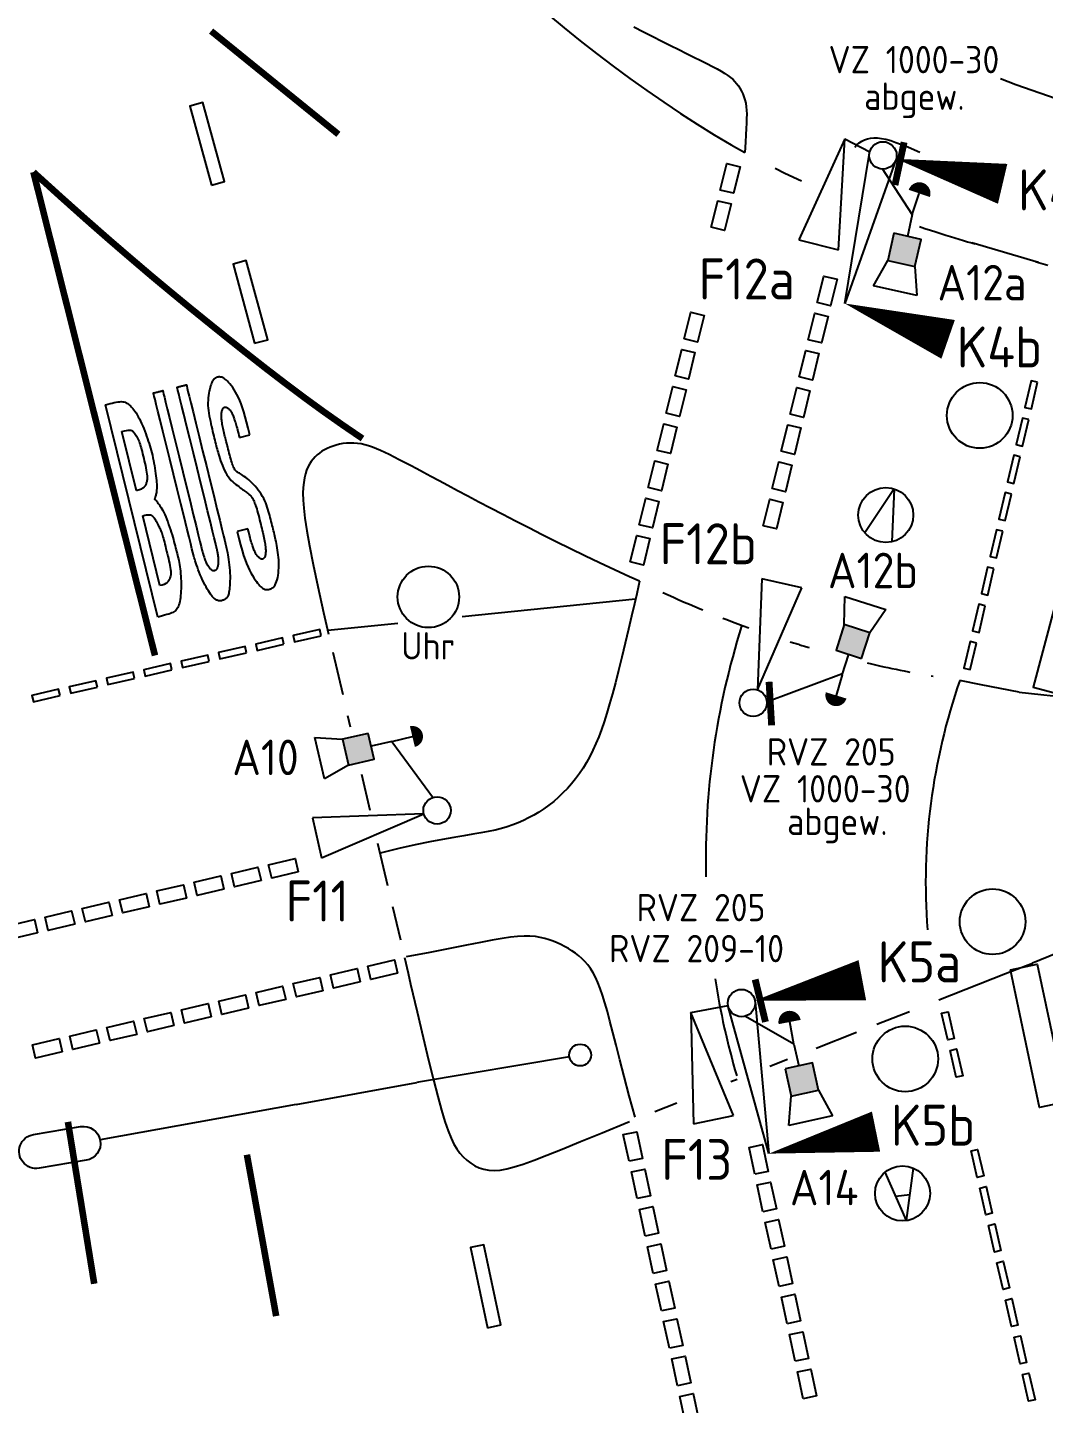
# Model space of a CAD drawing. Header units: metres. Extents: x 63663 to 63877, y 41687 to 41835.
# Drawn here: x 63757.77 to 63776.35, y 41772.93 to 41798.1 of the extents above; entities that cross this region are included whole.
import ezdxf

# ---------------------------------------------------------------- set-up
doc = ezdxf.new("R2010")
doc.units = ezdxf.units.M
doc.header["$LTSCALE"] = 25
doc.linetypes.add('STRICHLINIE2', pattern=[9.525, 6.35, -3.175])
doc.layers.get('0').update_dxf_attribs({"linetype": 'CONTINUOUS'})
for name, color, linetype in [('BT-OF-LIN-ABG', 4, 'CONTINUOUS'), ('BV-BL-SYM', 2, 'CONTINUOUS'), ('BV-FM-SYM', 2, 'CONTINUOUS'), ('BV-SF-LIN-HOH', 5, 'CONTINUOUS'), ('BV-SF-LIN-HOH-AGS', 5, 'STRICHLINIE2'), ('BV-SM-SYM', 2, 'CONTINUOUS'), ('BV-VK-SYM', 2, 'CONTINUOUS'), ('BV-VK-TXT', 2, 'CONTINUOUS'), ('BV-VK-TXT-LSA', 3, 'CONTINUOUS')]:
    doc.layers.add(name, color=color, linetype=linetype)
doc.styles.get("Standard").update_dxf_attribs({"font": 'isocp.shx', "height": 0.5})

# ---------------------------------------------------------------- blocks, each defined once
blk = doc.blocks.new('VKMAN')
blk.add_circle((0, 0), 0.25)
blk = doc.blocks.new('VKMA280')
for p, q in [((0.022, 0.249), (2.8, 0)), ((2.8, 0), (0.022, -0.249))]:
    blk.add_line(p, q)
blk.add_circle((0, 0), 0.25)
blk = doc.blocks.new('VKLSASK3')
blk.add_lwpolyline([(-0.45, 0, 0, 0, 0), (0.15, 0, 0.3, 0, 0), (0.45, 0, 0, 0, 0)], format="xyseb")
blk.add_circle((0, 0), 0.6)
blk = doc.blocks.new('BB')
for p, q in [((0, 0), (0, 4)), ((0, 0), (0, 4)), ((0.175, 2.337), (0.175, 3.45)), ((0.175, 0.55), (0.175, 1.863))]:
    blk.add_line(p, q)
for points in [[(0, 4), (0.045, 4), (0.088, 4), (0.129, 4), (0.167, 3.999), (0.203, 3.998), (0.237, 3.995), (0.267, 3.991), (0.295, 3.986), (0.32, 3.978), (0.342, 3.969), (0.362, 3.958), (0.38, 3.944), (0.396, 3.928), (0.412, 3.91), (0.426, 3.89), (0.44, 3.868), (0.455, 3.843), (0.469, 3.816), (0.482, 3.786), (0.496, 3.754), (0.509, 3.72), (0.521, 3.683), (0.532, 3.643), (0.543, 3.6), (0.552, 3.555), (0.561, 3.508), (0.569, 3.459), (0.576, 3.409), (0.582, 3.359), (0.588, 3.308), (0.593, 3.259), (0.597, 3.21), (0.601, 3.163), (0.604, 3.118), (0.607, 3.073), (0.609, 3.029), (0.611, 2.986), (0.612, 2.941), (0.612, 2.896), (0.611, 2.85), (0.609, 2.802), (0.607, 2.753), (0.603, 2.704), (0.6, 2.654), (0.595, 2.606), (0.591, 2.559), (0.585, 2.515), (0.58, 2.473), (0.574, 2.434), (0.569, 2.399), (0.563, 2.366), (0.556, 2.336), (0.55, 2.309), (0.543, 2.284), (0.536, 2.261), (0.528, 2.239), (0.521, 2.22), (0.513, 2.202), (0.505, 2.185), (0.497, 2.171), (0.49, 2.158), (0.483, 2.146), (0.477, 2.137), (0.472, 2.129), (0.468, 2.123), (0.465, 2.118), (0.463, 2.115), (0.462, 2.112), (0.461, 2.111), (0.46, 2.11), (0.46, 2.11), (0.46, 2.11), (0.46, 2.11), (0.46, 2.11), (0.46, 2.11), (0.46, 2.11), (0.46, 2.11), (0.46, 2.11), (0.46, 2.11), (0.46, 2.11), (0.46, 2.11), (0.46, 2.11), (0.46, 2.11), (0.461, 2.109), (0.461, 2.108), (0.462, 2.107), (0.463, 2.105), (0.465, 2.103), (0.467, 2.1), (0.469, 2.096), (0.472, 2.091), (0.476, 2.084), (0.48, 2.075), (0.485, 2.064), (0.492, 2.05), (0.499, 2.034), (0.507, 2.014), (0.516, 1.991), (0.525, 1.965), (0.535, 1.936), (0.545, 1.904), (0.554, 1.868), (0.564, 1.83), (0.572, 1.788), (0.58, 1.743), (0.587, 1.696), (0.593, 1.647), (0.599, 1.597), (0.604, 1.547), (0.608, 1.496), (0.611, 1.447), (0.614, 1.399), (0.616, 1.353), (0.617, 1.31), (0.618, 1.268), (0.619, 1.228), (0.62, 1.189), (0.62, 1.152), (0.621, 1.116), (0.621, 1.081), (0.621, 1.046), (0.622, 1.012), (0.622, 0.978), (0.622, 0.944), (0.621, 0.909), (0.619, 0.873), (0.617, 0.836), (0.613, 0.797), (0.608, 0.756), (0.603, 0.714), (0.596, 0.67), (0.588, 0.626), (0.579, 0.581), (0.57, 0.535), (0.56, 0.491), (0.549, 0.446), (0.537, 0.403), (0.525, 0.361), (0.513, 0.32), (0.5, 0.281), (0.486, 0.245), (0.473, 0.211), (0.458, 0.179), (0.444, 0.151), (0.429, 0.125), (0.414, 0.103), (0.398, 0.084), (0.382, 0.067), (0.365, 0.053), (0.347, 0.04), (0.329, 0.03), (0.31, 0.022), (0.291, 0.016), (0.269, 0.01), (0.242, 0.006), (0.211, 0.004), (0.173, 0.002), (0.126, 0.001), (0.069, 0), (0, 0)], [(0.175, 3.45), (0.225, 3.452), (0.264, 3.452), (0.296, 3.45), (0.32, 3.444), (0.339, 3.437), (0.354, 3.427), (0.365, 3.416), (0.375, 3.402), (0.384, 3.385), (0.393, 3.368), (0.402, 3.348), (0.41, 3.327), (0.417, 3.304), (0.423, 3.28), (0.429, 3.255), (0.434, 3.228), (0.437, 3.201), (0.44, 3.173), (0.442, 3.144), (0.444, 3.113), (0.444, 3.08), (0.445, 3.045), (0.445, 3.007), (0.445, 2.967), (0.445, 2.924), (0.445, 2.88), (0.445, 2.834), (0.444, 2.788), (0.443, 2.743), (0.441, 2.7), (0.439, 2.659), (0.437, 2.622), (0.433, 2.588), (0.429, 2.559), (0.424, 2.534), (0.419, 2.511), (0.412, 2.491), (0.406, 2.474), (0.399, 2.458), (0.392, 2.444), (0.384, 2.431), (0.376, 2.419), (0.368, 2.409), (0.359, 2.399), (0.35, 2.389), (0.341, 2.381), (0.332, 2.373), (0.322, 2.366), (0.311, 2.36), (0.3, 2.354), (0.287, 2.35), (0.272, 2.345), (0.254, 2.342), (0.232, 2.34), (0.206, 2.338), (0.175, 2.337)], [(0.175, 1.863), (0.216, 1.864), (0.25, 1.863), (0.278, 1.859), (0.301, 1.853), (0.32, 1.844), (0.335, 1.832), (0.347, 1.817), (0.358, 1.8), (0.368, 1.78), (0.377, 1.757), (0.385, 1.733), (0.392, 1.707), (0.399, 1.682), (0.405, 1.656), (0.41, 1.632), (0.416, 1.609), (0.42, 1.589), (0.424, 1.57), (0.428, 1.552), (0.431, 1.534), (0.434, 1.516), (0.437, 1.498), (0.439, 1.477), (0.441, 1.455), (0.442, 1.429), (0.443, 1.401), (0.444, 1.37), (0.444, 1.337), (0.445, 1.301), (0.445, 1.263), (0.445, 1.222), (0.445, 1.179), (0.445, 1.134), (0.445, 1.087), (0.445, 1.04), (0.444, 0.993), (0.443, 0.947), (0.442, 0.903), (0.44, 0.862), (0.438, 0.824), (0.435, 0.791), (0.431, 0.761), (0.427, 0.735), (0.421, 0.711), (0.414, 0.69), (0.406, 0.671), (0.396, 0.652), (0.385, 0.635), (0.372, 0.617), (0.356, 0.6), (0.337, 0.585), (0.315, 0.572), (0.288, 0.561), (0.256, 0.553), (0.219, 0.549), (0.175, 0.55)]]:
    blk.add_lwpolyline(points)
blk = doc.blocks.new('BU')
blk.add_lwpolyline([(0.347, 0.589), (0.351, 0.591), (0.356, 0.594), (0.36, 0.598), (0.365, 0.603), (0.369, 0.608), (0.374, 0.615), (0.379, 0.622), (0.384, 0.631), (0.39, 0.642), (0.395, 0.654), (0.401, 0.667), (0.407, 0.681), (0.412, 0.697), (0.417, 0.714), (0.422, 0.733), (0.426, 0.752), (0.43, 0.773), (0.433, 0.795), (0.436, 0.817), (0.438, 0.838), (0.44, 0.859), (0.441, 0.877), (0.442, 0.894), (0.443, 0.909), (0.444, 0.921), (0.444, 0.936), (0.445, 0.961), (0.445, 1.002), (0.445, 1.065), (0.445, 1.157), (0.445, 1.284), (0.445, 1.452), (0.445, 1.665), (0.445, 1.914), (0.445, 2.186), (0.445, 2.471), (0.445, 2.755), (0.445, 3.028), (0.445, 3.277), (0.445, 3.49), (0.445, 3.658), (0.445, 3.784), (0.445, 3.875), (0.445, 3.935), (0.445, 3.972), (0.445, 3.991), (0.445, 3.998), (0.445, 3.999), (0.445, 3.999), (0.445, 3.999), (0.447, 3.999), (0.449, 3.999), (0.452, 3.999), (0.457, 3.999), (0.465, 3.999), (0.474, 3.999), (0.486, 3.999), (0.501, 3.999), (0.516, 3.999), (0.532, 3.999), (0.549, 3.999), (0.564, 3.999), (0.579, 3.999), (0.591, 3.999), (0.6, 3.999), (0.608, 3.999), (0.613, 3.999), (0.616, 3.999), (0.618, 3.999), (0.62, 3.999), (0.62, 3.999), (0.62, 3.999), (0.62, 3.998), (0.62, 3.991), (0.62, 3.972), (0.62, 3.935), (0.62, 3.875), (0.62, 3.784), (0.62, 3.658), (0.62, 3.489), (0.62, 3.276), (0.62, 3.027), (0.62, 2.754), (0.62, 2.47), (0.62, 2.185), (0.62, 1.912), (0.62, 1.663), (0.62, 1.45), (0.62, 1.281), (0.62, 1.154), (0.62, 1.061), (0.619, 0.994), (0.619, 0.949), (0.618, 0.917), (0.617, 0.892), (0.616, 0.866), (0.614, 0.836), (0.611, 0.799), (0.608, 0.757), (0.604, 0.712), (0.599, 0.663), (0.594, 0.613), (0.587, 0.562), (0.578, 0.511), (0.569, 0.461), (0.558, 0.413), (0.547, 0.367), (0.535, 0.323), (0.523, 0.281), (0.511, 0.243), (0.499, 0.208), (0.487, 0.177), (0.477, 0.15), (0.467, 0.127), (0.458, 0.107), (0.448, 0.09), (0.439, 0.076), (0.43, 0.064), (0.42, 0.054), (0.41, 0.045), (0.399, 0.037), (0.388, 0.03), (0.376, 0.025), (0.363, 0.02), (0.35, 0.016), (0.337, 0.014), (0.324, 0.012), (0.31, 0.011), (0.296, 0.012), (0.283, 0.014), (0.27, 0.016), (0.257, 0.02), (0.244, 0.025), (0.232, 0.03), (0.221, 0.037), (0.21, 0.045), (0.2, 0.054), (0.19, 0.064), (0.181, 0.076), (0.172, 0.09), (0.162, 0.107), (0.153, 0.127), (0.143, 0.15), (0.133, 0.177), (0.121, 0.208), (0.109, 0.243), (0.097, 0.281), (0.085, 0.323), (0.073, 0.367), (0.062, 0.413), (0.051, 0.461), (0.042, 0.511), (0.033, 0.562), (0.026, 0.613), (0.021, 0.663), (0.016, 0.712), (0.012, 0.757), (0.009, 0.799), (0.006, 0.836), (0.004, 0.866), (0.003, 0.892), (0.002, 0.917), (0.001, 0.949), (0.001, 0.994), (0, 1.061), (0, 1.154), (0, 1.281), (0, 1.45), (0, 1.663), (0, 1.912), (0, 2.185), (0, 2.47), (0, 2.754), (0, 3.027), (0, 3.276), (0, 3.489), (0, 3.658), (0, 3.784), (0, 3.875), (0, 3.935), (0, 3.972), (0, 3.991), (0, 3.998), (0, 3.999), (0, 3.999), (0, 3.999), (0.002, 3.999), (0.004, 3.999), (0.007, 3.999), (0.012, 3.999), (0.02, 3.999), (0.029, 3.999), (0.041, 3.999), (0.056, 3.999), (0.071, 3.999), (0.087, 3.999), (0.104, 3.999), (0.119, 3.999), (0.134, 3.999), (0.146, 3.999), (0.155, 3.999), (0.163, 3.999), (0.168, 3.999), (0.171, 3.999), (0.173, 3.999), (0.175, 3.999), (0.175, 3.999), (0.175, 3.999), (0.175, 3.998), (0.175, 3.991), (0.175, 3.972), (0.175, 3.935), (0.175, 3.875), (0.175, 3.784), (0.175, 3.658), (0.175, 3.49), (0.175, 3.277), (0.175, 3.028), (0.175, 2.755), (0.175, 2.471), (0.175, 2.186), (0.175, 1.914), (0.175, 1.665), (0.175, 1.452), (0.175, 1.284), (0.175, 1.157), (0.175, 1.065), (0.175, 1.002), (0.175, 0.961), (0.176, 0.936), (0.176, 0.921), (0.177, 0.909), (0.178, 0.894), (0.179, 0.877), (0.18, 0.859), (0.182, 0.838), (0.184, 0.817), (0.187, 0.795), (0.19, 0.773), (0.194, 0.752), (0.198, 0.733), (0.203, 0.714), (0.208, 0.697), (0.213, 0.681), (0.219, 0.667), (0.225, 0.654), (0.23, 0.642), (0.236, 0.631), (0.241, 0.622), (0.246, 0.615), (0.251, 0.608), (0.255, 0.603), (0.26, 0.598), (0.264, 0.594), (0.269, 0.591), (0.273, 0.589), (0.278, 0.586), (0.283, 0.585), (0.287, 0.583), (0.292, 0.582), (0.296, 0.581), (0.3, 0.581), (0.303, 0.58), (0.305, 0.58), (0.307, 0.58), (0.309, 0.579), (0.309, 0.579), (0.31, 0.579), (0.311, 0.579), (0.311, 0.579), (0.313, 0.58), (0.315, 0.58), (0.317, 0.58), (0.32, 0.581), (0.324, 0.581), (0.328, 0.582), (0.333, 0.583), (0.337, 0.585), (0.342, 0.586)], close=True)
blk = doc.blocks.new('BS')
for p, q in [((0.45, 2.832), (0.65, 2.832)), ((0.2, 1.174), (0, 1.174))]:
    blk.add_line(p, q)
for points in [[(0.65, 2.832), (0.649, 2.96), (0.647, 3.075), (0.644, 3.176), (0.639, 3.267), (0.634, 3.348), (0.627, 3.421), (0.618, 3.487), (0.607, 3.547), (0.595, 3.603), (0.581, 3.656), (0.566, 3.704), (0.55, 3.748), (0.533, 3.788), (0.517, 3.823), (0.5, 3.855), (0.485, 3.882), (0.471, 3.905), (0.457, 3.924), (0.445, 3.94), (0.433, 3.952), (0.422, 3.962), (0.411, 3.97), (0.402, 3.977), (0.392, 3.982), (0.383, 3.987), (0.374, 3.99), (0.365, 3.993), (0.357, 3.996), (0.348, 3.997), (0.34, 3.998), (0.331, 3.999), (0.322, 3.998), (0.313, 3.997), (0.303, 3.996), (0.293, 3.993), (0.284, 3.991), (0.274, 3.987), (0.265, 3.983), (0.255, 3.979), (0.246, 3.973), (0.238, 3.968), (0.229, 3.961), (0.22, 3.953), (0.211, 3.943), (0.201, 3.931), (0.191, 3.916), (0.179, 3.898), (0.166, 3.876), (0.151, 3.85), (0.135, 3.821), (0.118, 3.788), (0.102, 3.752), (0.085, 3.714), (0.07, 3.673), (0.056, 3.63), (0.043, 3.585), (0.033, 3.539), (0.025, 3.492), (0.019, 3.444), (0.014, 3.396), (0.01, 3.347), (0.008, 3.298), (0.006, 3.249), (0.004, 3.2), (0.003, 3.152), (0.003, 3.104), (0.002, 3.058), (0.001, 3.013), (0.001, 2.97), (0.001, 2.928), (0.001, 2.889), (0.001, 2.852), (0.001, 2.818), (0.002, 2.786), (0.002, 2.754), (0.003, 2.723), (0.004, 2.692), (0.005, 2.659), (0.007, 2.624), (0.009, 2.586), (0.012, 2.544), (0.015, 2.5), (0.02, 2.453), (0.025, 2.406), (0.032, 2.357), (0.041, 2.31), (0.052, 2.264), (0.065, 2.22), (0.081, 2.179), (0.098, 2.14), (0.118, 2.105), (0.138, 2.072), (0.159, 2.041), (0.181, 2.012), (0.203, 1.986), (0.223, 1.961), (0.243, 1.937), (0.262, 1.914), (0.28, 1.893), (0.297, 1.874), (0.313, 1.855), (0.328, 1.838), (0.341, 1.822), (0.353, 1.806), (0.364, 1.792), (0.374, 1.779), (0.383, 1.766), (0.391, 1.753), (0.399, 1.74), (0.405, 1.727), (0.411, 1.714), (0.416, 1.699), (0.421, 1.684), (0.425, 1.668), (0.429, 1.65), (0.432, 1.63), (0.435, 1.607), (0.438, 1.582), (0.44, 1.554), (0.442, 1.522), (0.444, 1.487), (0.445, 1.449), (0.446, 1.408), (0.447, 1.366), (0.448, 1.322), (0.448, 1.279), (0.449, 1.236), (0.449, 1.194), (0.449, 1.154), (0.449, 1.115), (0.449, 1.078), (0.448, 1.043), (0.448, 1.009), (0.447, 0.977), (0.446, 0.946), (0.445, 0.916), (0.444, 0.886), (0.442, 0.858), (0.44, 0.831), (0.437, 0.805), (0.435, 0.78), (0.431, 0.756), (0.427, 0.734), (0.423, 0.712), (0.418, 0.692), (0.412, 0.673), (0.406, 0.656), (0.4, 0.64), (0.393, 0.625), (0.387, 0.612), (0.379, 0.601), (0.372, 0.592), (0.365, 0.584), (0.357, 0.578), (0.35, 0.574), (0.343, 0.571), (0.335, 0.569), (0.328, 0.569), (0.321, 0.57), (0.315, 0.572), (0.308, 0.575), (0.302, 0.579), (0.296, 0.584), (0.29, 0.59), (0.284, 0.596), (0.279, 0.603), (0.273, 0.611), (0.268, 0.619), (0.262, 0.628), (0.257, 0.638), (0.251, 0.647), (0.246, 0.658), (0.242, 0.669), (0.237, 0.682), (0.233, 0.695), (0.229, 0.709), (0.225, 0.724), (0.222, 0.74), (0.219, 0.757), (0.217, 0.776), (0.214, 0.795), (0.212, 0.815), (0.21, 0.836), (0.208, 0.858), (0.207, 0.881), (0.205, 0.906), (0.204, 0.935), (0.203, 0.969), (0.202, 1.008), (0.201, 1.054), (0.2, 1.109), (0.2, 1.174)], [(0, 1.174), (-0.002, 1.039), (-0.001, 0.919), (0.002, 0.812), (0.008, 0.718), (0.016, 0.634), (0.026, 0.56), (0.037, 0.493), (0.05, 0.432), (0.063, 0.376), (0.077, 0.325), (0.091, 0.278), (0.106, 0.236), (0.121, 0.197), (0.136, 0.164), (0.15, 0.134), (0.164, 0.108), (0.177, 0.087), (0.189, 0.069), (0.201, 0.055), (0.212, 0.043), (0.222, 0.034), (0.232, 0.027), (0.242, 0.021), (0.251, 0.017), (0.26, 0.013), (0.268, 0.01), (0.277, 0.008), (0.286, 0.006), (0.295, 0.005), (0.305, 0.005), (0.316, 0.005), (0.329, 0.006), (0.342, 0.008), (0.357, 0.01), (0.373, 0.015), (0.39, 0.021), (0.407, 0.031), (0.425, 0.043), (0.443, 0.06), (0.461, 0.082), (0.48, 0.109), (0.498, 0.14), (0.516, 0.175), (0.533, 0.213), (0.549, 0.255), (0.565, 0.299), (0.578, 0.344), (0.591, 0.39), (0.601, 0.437), (0.611, 0.484), (0.618, 0.531), (0.625, 0.577), (0.63, 0.622), (0.634, 0.666), (0.638, 0.708), (0.64, 0.749), (0.643, 0.787), (0.645, 0.823), (0.646, 0.858), (0.647, 0.892), (0.648, 0.925), (0.649, 0.957), (0.649, 0.99), (0.649, 1.023), (0.649, 1.057), (0.649, 1.092), (0.649, 1.127), (0.649, 1.164), (0.649, 1.2), (0.648, 1.238), (0.648, 1.276), (0.647, 1.314), (0.647, 1.353), (0.645, 1.392), (0.643, 1.432), (0.64, 1.473), (0.636, 1.514), (0.631, 1.555), (0.623, 1.597), (0.614, 1.64), (0.602, 1.684), (0.589, 1.728), (0.573, 1.772), (0.556, 1.815), (0.537, 1.857), (0.517, 1.898), (0.496, 1.937), (0.475, 1.974), (0.453, 2.008), (0.431, 2.04), (0.409, 2.069), (0.387, 2.096), (0.366, 2.12), (0.346, 2.142), (0.327, 2.162), (0.309, 2.18), (0.293, 2.195), (0.279, 2.209), (0.266, 2.223), (0.255, 2.235), (0.245, 2.249), (0.237, 2.263), (0.23, 2.279), (0.224, 2.297), (0.219, 2.318), (0.215, 2.341), (0.211, 2.367), (0.209, 2.395), (0.207, 2.425), (0.205, 2.457), (0.204, 2.49), (0.203, 2.525), (0.203, 2.561), (0.202, 2.598), (0.202, 2.635), (0.201, 2.672), (0.201, 2.709), (0.2, 2.746), (0.2, 2.782), (0.2, 2.817), (0.2, 2.851), (0.199, 2.884), (0.199, 2.915), (0.199, 2.946), (0.199, 2.976), (0.199, 3.005), (0.2, 3.033), (0.2, 3.061), (0.201, 3.088), (0.202, 3.115), (0.204, 3.141), (0.206, 3.167), (0.208, 3.191), (0.211, 3.215), (0.214, 3.238), (0.218, 3.259), (0.222, 3.279), (0.226, 3.298), (0.231, 3.315), (0.237, 3.331), (0.242, 3.346), (0.248, 3.36), (0.255, 3.373), (0.262, 3.385), (0.269, 3.396), (0.276, 3.406), (0.284, 3.415), (0.292, 3.422), (0.3, 3.428), (0.308, 3.432), (0.316, 3.434), (0.325, 3.435), (0.334, 3.434), (0.342, 3.431), (0.351, 3.426), (0.359, 3.42), (0.368, 3.412), (0.376, 3.403), (0.383, 3.393), (0.39, 3.382), (0.397, 3.37), (0.403, 3.357), (0.408, 3.343), (0.414, 3.329), (0.418, 3.314), (0.422, 3.298), (0.426, 3.281), (0.43, 3.263), (0.433, 3.244), (0.435, 3.225), (0.438, 3.205), (0.44, 3.183), (0.442, 3.161), (0.443, 3.138), (0.445, 3.114), (0.446, 3.089), (0.447, 3.063), (0.448, 3.036), (0.449, 3.007), (0.449, 2.977), (0.449, 2.944), (0.45, 2.909), (0.45, 2.872), (0.45, 2.832)]]:
    blk.add_lwpolyline(points)
blk = doc.blocks.new('FMHBBUS')
at = {"rotation": 90}
for name, p in [('BS', (4, 0.56571)), ('BU', (4, -0.31523)), ('BB', (4, -1.22))]:
    blk.add_blockref(name, p, dxfattribs=at)
blk = doc.blocks.new('bvkaksig_ak0')
for p, q in [((1.125, 0.3125), (1.75, 0.5)), ((1.75, 0.5), (1.75, -0.5)), ((0, 0), (0.5, 0)), ((1.75, -0.5), (1.125, -0.3125))]:
    blk.add_line(p, q)
blk.add_lwpolyline([(0.5, -0.3125), (1.125, -0.3125), (1.125, 0.3125), (0.5, 0.3125)], close=True)
blk.add_solid([(1.125, -0.3125), (0.5, -0.3125), (1.125, 0.3125), (0.5, 0.3125)])
blk = doc.blocks.new('BVKMAN')
blk.add_circle((0, 0), 0.25)
blk = doc.blocks.new('Verkehrszeichen')
at = {"layer": 'BV-VK-SYM', "const_width": 0.125}
blk.add_lwpolyline([(0.305, 0.373), (0.322, -0.426)], dxfattribs=at)
at = {"layer": 'BV-VK-SYM', "rotation": 0.8654267626991108}
blk.add_blockref('BVKMAN', (0, 0), dxfattribs=at)

msp = doc.modelspace()

# ---------------------------------------------------------------- linework, layer by layer
at = {"layer": 'BT-OF-LIN-ABG'}
for p, q in [((63768.892, 41787.641), (63765.723, 41787.318)), ((63764.544, 41787.198), (63763.263, 41787.067))]:
    msp.add_line(p, q, dxfattribs=at)
for points in [[(63768.863, 41798.112), (63769.038, 41798.02), (63769.208, 41797.933), (63769.373, 41797.85), (63769.532, 41797.771), (63769.684, 41797.696), (63769.828, 41797.625), (63769.962, 41797.558), (63770.086, 41797.496), (63770.199, 41797.44), (63770.3, 41797.388), (63770.387, 41797.342), (63770.462, 41797.3), (63770.527, 41797.261), (63770.582, 41797.224), (63770.63, 41797.188), (63770.672, 41797.153), (63770.709, 41797.115), (63770.743, 41797.076), (63770.774, 41797.033), (63770.804, 41796.988), (63770.831, 41796.938), (63770.855, 41796.886), (63770.876, 41796.831), (63770.894, 41796.774), (63770.908, 41796.713), (63770.918, 41796.651), (63770.924, 41796.585), (63770.927, 41796.515), (63770.926, 41796.438), (63770.922, 41796.35), (63770.917, 41796.25), (63770.911, 41796.135), (63770.903, 41796.002), (63770.894, 41795.816)], [(63775.569, 41797.165), (63775.851, 41797.058)], [(63775.851, 41797.058), (63776.726, 41796.751)], [(63772.904, 41795.912), (63772.938, 41795.95), (63772.984, 41795.989), (63773.032, 41796.021), (63773.082, 41796.047), (63773.135, 41796.066), (63773.192, 41796.078), (63773.254, 41796.083), (63773.321, 41796.081), (63773.394, 41796.072), (63773.474, 41796.055), (63773.562, 41796.031), (63773.657, 41795.999), (63773.761, 41795.96), (63773.872, 41795.915), (63773.993, 41795.865), (63774.092, 41795.822)], [(63768.966, 41787.969), (63768.947, 41787.883), (63768.915, 41787.742), (63768.872, 41787.555), (63768.821, 41787.334), (63768.764, 41787.091), (63768.703, 41786.836), (63768.642, 41786.581), (63768.582, 41786.337), (63768.525, 41786.113), (63768.472, 41785.91), (63768.42, 41785.725), (63768.37, 41785.556), (63768.32, 41785.401), (63768.271, 41785.258), (63768.22, 41785.125), (63768.168, 41784.999), (63768.113, 41784.879), (63768.056, 41784.765), (63767.996, 41784.656), (63767.933, 41784.552), (63767.866, 41784.452), (63767.797, 41784.357), (63767.724, 41784.266), (63767.647, 41784.179), (63767.567, 41784.097), (63767.483, 41784.018), (63767.397, 41783.943), (63767.308, 41783.873), (63767.217, 41783.807), (63767.125, 41783.746), (63767.031, 41783.69), (63766.938, 41783.639), (63766.844, 41783.592), (63766.749, 41783.551), (63766.651, 41783.513), (63766.548, 41783.479), (63766.44, 41783.447), (63766.324, 41783.419), (63766.199, 41783.392), (63766.064, 41783.366), (63765.916, 41783.341), (63765.753, 41783.314), (63765.57, 41783.284), (63765.363, 41783.248), (63765.129, 41783.202), (63764.863, 41783.147), (63764.562, 41783.078), (63764.222, 41782.993)], [(63768.886, 41778.164), (63768.778, 41778.558), (63768.686, 41778.907), (63768.606, 41779.213), (63768.538, 41779.481), (63768.479, 41779.715), (63768.426, 41779.92), (63768.379, 41780.099), (63768.335, 41780.256), (63768.291, 41780.395), (63768.248, 41780.518), (63768.205, 41780.627), (63768.162, 41780.724), (63768.117, 41780.809), (63768.07, 41780.884), (63768.021, 41780.952), (63767.969, 41781.013), (63767.914, 41781.069), (63767.855, 41781.12), (63767.794, 41781.167), (63767.731, 41781.211), (63767.665, 41781.251), (63767.597, 41781.288), (63767.528, 41781.322), (63767.458, 41781.354), (63767.386, 41781.384), (63767.312, 41781.411), (63767.234, 41781.435), (63767.151, 41781.454), (63767.061, 41781.468), (63766.963, 41781.476), (63766.856, 41781.477), (63766.737, 41781.471), (63766.605, 41781.457), (63766.453, 41781.434), (63766.274, 41781.403), (63766.059, 41781.362), (63765.802, 41781.311), (63765.495, 41781.25), (63765.13, 41781.179), (63764.699, 41781.098)]]:
    msp.add_lwpolyline(points, dxfattribs=at)
for centre, radius, start, end in [((63784.349, 41782.885), 14.171, 162.4996, 181.2997), ((63785.557, 41782.442), 11.357, 160.9186, 184.2791), ((63784.349, 41782.885), 14.171, 188.8719, 196.2502)]:
    msp.add_arc(centre, radius, start, end, dxfattribs=at)
at = {"layer": 'BV-BL-SYM'}
for p, q in [((63767.684, 41779.269), (63764.922, 41778.805)), ((63764.922, 41778.805), (63764.895, 41778.8)), ((63762.685, 41778.399), (63759.101, 41777.749))]:
    msp.add_line(p, q, dxfattribs=at)
msp.add_lwpolyline([(63758.847, 41777.377), (63757.984, 41777.232, -1), (63757.88, 41777.848), (63758.743, 41777.993, -1)], format="xyb", close=True, dxfattribs=at)
msp.add_circle((63767.881, 41779.302), 0.2, dxfattribs=at)
at = {"layer": 'BV-FM-SYM'}
msp.add_line((63762.685, 41778.399), (63764.895, 41778.8), dxfattribs=at)
at = {"layer": 'BV-FM-SYM', "const_width": 0.12}
for points in [[(63763.459, 41796.146), (63761.131, 41798.035)], [(63760.104, 41786.612), (63757.881, 41795.455)], [(63757.881, 41795.455), (63758.382, 41795.001), (63758.841, 41794.591), (63759.265, 41794.219), (63759.661, 41793.878), (63760.033, 41793.561), (63760.39, 41793.264), (63760.736, 41792.979), (63761.079, 41792.701), (63761.424, 41792.423), (63761.771, 41792.147), (63762.12, 41791.873), (63762.472, 41791.603), (63762.826, 41791.337), (63763.183, 41791.077), (63763.541, 41790.825), (63763.9, 41790.58)], [(63758.993, 41775.118), (63758.512, 41778.079)], [(63762.321, 41774.527), (63761.786, 41777.479)]]:
    msp.add_lwpolyline(points, dxfattribs=at)
at = {"layer": 'BV-FM-SYM'}
for points in [[(63761.136, 41795.217), (63761.377, 41795.283), (63760.982, 41796.73), (63760.741, 41796.664)], [(63770.444, 41795.127), (63770.562, 41795.613), (63770.805, 41795.554), (63770.687, 41795.068)], [(63770.28, 41794.446), (63770.397, 41794.932), (63770.64, 41794.873), (63770.523, 41794.387)], [(63761.927, 41792.323), (63762.168, 41792.389), (63761.773, 41793.836), (63761.532, 41793.77)], [(63772.218, 41793.068), (63772.336, 41793.554), (63772.579, 41793.495), (63772.461, 41793.009)], [(63778.563, 41793.099), (63778.08, 41793.227), (63776.168, 41786.031), (63776.651, 41785.903)], [(63769.785, 41792.405), (63769.903, 41792.891), (63770.146, 41792.832), (63770.028, 41792.346)], [(63772.053, 41792.388), (63772.171, 41792.874), (63772.414, 41792.815), (63772.296, 41792.329)], [(63769.621, 41791.725), (63769.738, 41792.211), (63769.981, 41792.152), (63769.864, 41791.666)], [(63771.888, 41791.707), (63772.006, 41792.193), (63772.249, 41792.135), (63772.131, 41791.649)], [(63769.456, 41791.045), (63769.574, 41791.531), (63769.817, 41791.472), (63769.699, 41790.986)], [(63771.724, 41791.027), (63771.841, 41791.513), (63772.084, 41791.454), (63771.967, 41790.968)], [(63776.248, 41791.61), (63776.131, 41791.638), (63776.017, 41791.151), (63776.134, 41791.124)], [(63776.088, 41790.929), (63775.971, 41790.956), (63775.857, 41790.469), (63775.974, 41790.442)], [(63769.291, 41790.364), (63769.409, 41790.85), (63769.652, 41790.791), (63769.534, 41790.305)], [(63771.559, 41790.347), (63771.677, 41790.833), (63771.92, 41790.774), (63771.802, 41790.288)], [(63769.126, 41789.684), (63769.244, 41790.17), (63769.487, 41790.111), (63769.369, 41789.625)], [(63775.929, 41790.247), (63775.812, 41790.275), (63775.698, 41789.788), (63775.815, 41789.761)], [(63771.394, 41789.666), (63771.512, 41790.152), (63771.755, 41790.093), (63771.637, 41789.608)], [(63768.962, 41789.004), (63769.079, 41789.489), (63769.322, 41789.431), (63769.205, 41788.945)], [(63771.23, 41788.986), (63771.347, 41789.472), (63771.59, 41789.413), (63771.473, 41788.927)], [(63775.769, 41789.566), (63775.652, 41789.593), (63775.538, 41789.106), (63775.655, 41789.079)], [(63775.609, 41788.884), (63775.493, 41788.912), (63775.379, 41788.425), (63775.495, 41788.397)], [(63768.797, 41788.323), (63768.915, 41788.809), (63769.158, 41788.75), (63769.04, 41788.264)], [(63775.45, 41788.203), (63775.333, 41788.23), (63775.219, 41787.743), (63775.336, 41787.716)], [(63775.29, 41787.521), (63775.173, 41787.548), (63775.059, 41787.062), (63775.176, 41787.034)], [(63762.461, 41786.816), (63762.434, 41786.933), (63761.947, 41786.821), (63761.974, 41786.705)], [(63763.143, 41786.973), (63763.117, 41787.09), (63762.629, 41786.978), (63762.656, 41786.861)], [(63761.779, 41786.66), (63761.752, 41786.777), (63761.265, 41786.665), (63761.292, 41786.548)], [(63775.131, 41786.84), (63775.014, 41786.867), (63774.9, 41786.38), (63775.017, 41786.353)], [(63760.414, 41786.347), (63760.388, 41786.464), (63759.9, 41786.352), (63759.927, 41786.235)], [(63761.097, 41786.503), (63761.07, 41786.62), (63760.583, 41786.508), (63760.609, 41786.391)], [(63759.05, 41786.033), (63759.023, 41786.15), (63758.536, 41786.038), (63758.563, 41785.921)], [(63759.732, 41786.19), (63759.705, 41786.307), (63759.218, 41786.195), (63759.245, 41786.078)], [(63758.368, 41785.877), (63758.341, 41785.994), (63757.853, 41785.882), (63757.88, 41785.765)], [(63762.726, 41782.655), (63762.24, 41782.541), (63762.182, 41782.784), (63762.669, 41782.899)], [(63762.045, 41782.495), (63761.558, 41782.381), (63761.501, 41782.624), (63761.988, 41782.739)], [(63760.682, 41782.175), (63760.195, 41782.061), (63760.138, 41782.304), (63760.625, 41782.419)], [(63761.363, 41782.335), (63760.877, 41782.221), (63760.819, 41782.464), (63761.306, 41782.579)], [(63760, 41782.015), (63759.514, 41781.901), (63759.457, 41782.144), (63759.943, 41782.259)], [(63758.637, 41781.695), (63758.151, 41781.581), (63758.094, 41781.824), (63758.58, 41781.939)], [(63759.319, 41781.855), (63758.832, 41781.741), (63758.775, 41781.984), (63759.262, 41782.099)], [(63757.956, 41781.535), (63757.469, 41781.421), (63757.412, 41781.664), (63757.899, 41781.779)], [(63763.859, 41780.64), (63763.372, 41780.526), (63763.315, 41780.769), (63763.802, 41780.883)], [(63764.54, 41780.8), (63764.054, 41780.686), (63763.996, 41780.929), (63764.483, 41781.043)], [(63775.75, 41780.862), (63776.239, 41780.966), (63776.773, 41778.444), (63776.283, 41778.341)], [(63763.177, 41780.48), (63762.691, 41780.366), (63762.634, 41780.609), (63763.12, 41780.723)], [(63761.814, 41780.16), (63761.328, 41780.046), (63761.271, 41780.289), (63761.757, 41780.403)], [(63762.496, 41780.32), (63762.009, 41780.206), (63761.952, 41780.449), (63762.439, 41780.563)], [(63761.133, 41780), (63760.646, 41779.886), (63760.589, 41780.129), (63761.076, 41780.243)], [(63774.492, 41780.068), (63774.609, 41780.095), (63774.721, 41779.608), (63774.604, 41779.581)], [(63759.77, 41779.68), (63759.283, 41779.566), (63759.226, 41779.809), (63759.713, 41779.923)], [(63760.452, 41779.84), (63759.965, 41779.726), (63759.908, 41779.969), (63760.394, 41780.083)], [(63758.407, 41779.36), (63757.92, 41779.246), (63757.863, 41779.489), (63758.35, 41779.603)], [(63759.089, 41779.52), (63758.602, 41779.406), (63758.545, 41779.649), (63759.031, 41779.763)], [(63774.649, 41779.386), (63774.766, 41779.413), (63774.877, 41778.925), (63774.76, 41778.899)], [(63768.776, 41777.359), (63768.67, 41777.848), (63768.915, 41777.9), (63769.02, 41777.411)], [(63771.077, 41777.121), (63770.971, 41777.61), (63771.216, 41777.663), (63771.321, 41777.174)], [(63775.034, 41777.55), (63775.151, 41777.577), (63775.262, 41777.09), (63775.145, 41777.063)], [(63768.923, 41776.675), (63768.818, 41777.163), (63769.062, 41777.216), (63769.168, 41776.727)], [(63771.224, 41776.437), (63771.119, 41776.926), (63771.363, 41776.978), (63771.469, 41776.49)], [(63775.19, 41776.868), (63775.307, 41776.895), (63775.419, 41776.408), (63775.302, 41776.381)], [(63769.071, 41775.99), (63768.965, 41776.479), (63769.21, 41776.532), (63769.315, 41776.043)], [(63771.372, 41775.753), (63771.266, 41776.241), (63771.511, 41776.294), (63771.616, 41775.805)], [(63775.347, 41776.186), (63775.464, 41776.213), (63775.575, 41775.725), (63775.458, 41775.698)], [(63766.184, 41774.313), (63766.428, 41774.365), (63766.119, 41775.833), (63765.875, 41775.781)], [(63769.218, 41775.306), (63769.113, 41775.795), (63769.357, 41775.847), (63769.463, 41775.359)], [(63771.519, 41775.068), (63771.414, 41775.557), (63771.658, 41775.61), (63771.764, 41775.121)], [(63775.503, 41775.504), (63775.62, 41775.53), (63775.732, 41775.043), (63775.615, 41775.016)], [(63769.366, 41774.622), (63769.26, 41775.11), (63769.505, 41775.163), (63769.61, 41774.674)], [(63771.667, 41774.384), (63771.561, 41774.873), (63771.806, 41774.925), (63771.911, 41774.437)], [(63775.66, 41774.821), (63775.777, 41774.848), (63775.888, 41774.361), (63775.771, 41774.334)], [(63769.513, 41773.937), (63769.408, 41774.426), (63769.652, 41774.479), (63769.758, 41773.99)], [(63771.814, 41773.7), (63771.709, 41774.188), (63771.953, 41774.241), (63772.058, 41773.752)], [(63775.816, 41774.139), (63775.933, 41774.166), (63776.045, 41773.678), (63775.928, 41773.652)], [(63769.661, 41773.253), (63769.555, 41773.742), (63769.8, 41773.795), (63769.905, 41773.306)], [(63771.962, 41773.015), (63771.856, 41773.504), (63772.101, 41773.557), (63772.206, 41773.068)], [(63775.973, 41773.457), (63776.09, 41773.484), (63776.201, 41772.996), (63776.084, 41772.969)], [(63769.808, 41772.569), (63769.703, 41773.058), (63769.947, 41773.11), (63770.052, 41772.621)]]:
    msp.add_lwpolyline(points, close=True, dxfattribs=at)
at = {"layer": 'BV-SF-LIN-HOH'}
for p, q in [((63776.262, 41793.801), (63775.044, 41794.16)), ((63774.444, 41780.315), (63775.658, 41780.792))]:
    msp.add_line(p, q, dxfattribs=at)
for points in [[(63767.301, 41798.331), (63767.587, 41798.095), (63767.88, 41797.859), (63768.18, 41797.625), (63768.485, 41797.393), (63768.792, 41797.167), (63769.101, 41796.946), (63769.409, 41796.732), (63769.716, 41796.527), (63770.022, 41796.33), (63770.331, 41796.139), (63770.644, 41795.956), (63770.894, 41795.816)], [(63771.45, 41795.525), (63771.627, 41795.437), (63771.932, 41795.293)], [(63774.089, 41794.457), (63774.182, 41794.426), (63774.288, 41794.392), (63774.386, 41794.361), (63774.479, 41794.332), (63774.567, 41794.304), (63774.652, 41794.278), (63774.734, 41794.253), (63774.813, 41794.229), (63774.891, 41794.205), (63774.968, 41794.182), (63775.044, 41794.16), (63775.106, 41794.141)], [(63776.208, 41793.817), (63776.262, 41793.801), (63776.348, 41793.775), (63776.432, 41793.75)], [(63768.966, 41787.969), (63768.786, 41788.05), (63768.509, 41788.178), (63768.235, 41788.307), (63767.966, 41788.436), (63767.702, 41788.564), (63767.442, 41788.692), (63767.188, 41788.819), (63766.941, 41788.945), (63766.7, 41789.069), (63766.467, 41789.189), (63766.244, 41789.306), (63766.03, 41789.419), (63765.828, 41789.526), (63765.639, 41789.627), (63765.463, 41789.722), (63765.301, 41789.808), (63765.152, 41789.887), (63765.016, 41789.96), (63764.891, 41790.026), (63764.775, 41790.087), (63764.669, 41790.143), (63764.57, 41790.194), (63764.477, 41790.242), (63764.39, 41790.286), (63764.307, 41790.326), (63764.229, 41790.363), (63764.154, 41790.395), (63764.081, 41790.424), (63764.011, 41790.448), (63763.942, 41790.468), (63763.874, 41790.482), (63763.806, 41790.492), (63763.739, 41790.497), (63763.672, 41790.498), (63763.607, 41790.494), (63763.543, 41790.487), (63763.481, 41790.476), (63763.421, 41790.461), (63763.363, 41790.444), (63763.308, 41790.424), (63763.256, 41790.401), (63763.206, 41790.375), (63763.159, 41790.347), (63763.115, 41790.315), (63763.073, 41790.281), (63763.033, 41790.243), (63762.997, 41790.203), (63762.963, 41790.159), (63762.931, 41790.111), (63762.903, 41790.058), (63762.878, 41789.999), (63762.856, 41789.933), (63762.838, 41789.859), (63762.825, 41789.776), (63762.815, 41789.684), (63762.811, 41789.579), (63762.813, 41789.456), (63762.824, 41789.306), (63762.845, 41789.121), (63762.88, 41788.894), (63762.929, 41788.616), (63762.996, 41788.279), (63763.081, 41787.876), (63763.186, 41787.401), (63763.279, 41787)], [(63775.908, 41785.943), (63775.215, 41786.077), (63774.824, 41786.155)], [(63775.908, 41785.943), (63776.926, 41785.833)], [(63777.022, 41781.338), (63776.154, 41780.984)], [(63775.658, 41780.792), (63776.154, 41780.984)], [(63764.735, 41780.799), (63764.78, 41780.602), (63764.899, 41780.092), (63765.008, 41779.626), (63765.107, 41779.21), (63765.196, 41778.848), (63765.275, 41778.543), (63765.345, 41778.291), (63765.407, 41778.084), (63765.465, 41777.917), (63765.52, 41777.782), (63765.573, 41777.673), (63765.627, 41777.584), (63765.683, 41777.508), (63765.744, 41777.439), (63765.809, 41777.377), (63765.879, 41777.323), (63765.954, 41777.277), (63766.035, 41777.24), (63766.121, 41777.214), (63766.213, 41777.197), (63766.312, 41777.192), (63766.418, 41777.199), (63766.537, 41777.22), (63766.676, 41777.256), (63766.84, 41777.309), (63767.037, 41777.38), (63767.272, 41777.471), (63767.553, 41777.583), (63767.885, 41777.719), (63768.281, 41777.881), (63768.753, 41778.074)]]:
    msp.add_lwpolyline(points, dxfattribs=at)
at = {"layer": 'BV-SF-LIN-HOH-AGS', "ltscale": 0.005}
for p, q in [((63763.356, 41786.672), (63763.676, 41785.309)), ((63763.88, 41784.438), (63764.035, 41783.781)), ((63764.177, 41783.176), (63764.592, 41781.408)), ((63764.667, 41781.088), (63764.735, 41780.799)), ((63772.197, 41779.43), (63773.902, 41780.101)), ((63771.349, 41779.096), (63771.676, 41779.225)), ((63770.638, 41778.816), (63770.755, 41778.862)), ((63769.245, 41778.268), (63769.649, 41778.427)), ((63768.753, 41778.074), (63768.785, 41778.087))]:
    msp.add_line(p, q, dxfattribs=at)
for start, end in [(245.1716, 250.1417), (252.4818, 253.5475), (256.7687, 260.3793)]:
    msp.add_arc((63777.609, 41805.518), 19.562, start, end, dxfattribs=at)
at = {"layer": 'BV-SM-SYM'}
msp.add_circle((63765.105, 41787.683), 0.562, dxfattribs=at)
at = {"layer": 'BV-VK-SYM'}
for p, q in [((63772.722, 41796.065), (63771.878, 41794.214)), ((63772.606, 41794.034), (63772.722, 41796.065)), ((63772.722, 41796.065), (63773.177, 41795.823)), ((63773.956, 41794.677), (63774.084, 41795.065)), ((63771.878, 41794.214), (63772.606, 41794.034)), ((63773.626, 41789.659), (63773.09, 41788.853)), ((63773.626, 41789.659), (63773.582, 41788.69)), ((63771.205, 41788.016), (63771.123, 41785.982)), ((63771.936, 41787.848), (63771.205, 41788.016)), ((63771.123, 41785.982), (63771.936, 41787.848)), ((63772.675, 41786.259), (63772.563, 41785.882)), ((63764.436, 41785.039), (63764.813, 41785.128)), ((63765.02, 41783.718), (63762.986, 41783.644)), ((63762.986, 41783.644), (63763.151, 41782.913)), ((63763.151, 41782.913), (63765.02, 41783.718)), ((63769.906, 41780.078), (63770.585, 41780.209)), ((63770.686, 41778.198), (63769.906, 41780.078)), ((63769.906, 41780.078), (63769.952, 41778.044)), ((63771.791, 41779.504), (63771.713, 41779.907)), ((63769.952, 41778.044), (63770.686, 41778.198)), ((63773.847, 41776.273), (63773.462, 41777.162)), ((63773.847, 41776.273), (63773.976, 41777.232)), ((63773.911, 41776.748), (63773.657, 41776.713))]:
    msp.add_line(p, q, dxfattribs=at)
for points in [[(63773.661, 41795.698, 0, 0.75, 0), (63775.608, 41795.24, 0.75, 0.75, 0)], [(63772.722, 41793.051, 0, 0.75, 0), (63774.611, 41792.395, 0.75, 0.75, 0)], [(63771.077, 41780.299, 0, 0.75, 0), (63773.042, 41780.67, 0.75, 0.75, 0)], [(63771.334, 41777.499, 0, 0.75, 0), (63773.293, 41777.901, 0.75, 0.75, 0)]]:
    msp.add_lwpolyline(points, format="xyseb", dxfattribs=at)
at = {"layer": 'BV-VK-SYM', "const_width": 0.125}
for points in [[(63773.806, 41796.001), (63773.639, 41795.218)], [(63771.082, 41780.685), (63771.27, 41779.908)]]:
    msp.add_lwpolyline(points, dxfattribs=at)
at = {"layer": 'BV-VK-SYM'}
for points, const_width in [([(63773.987, 41795.097, -1), (63774.181, 41795.032, -0.475372)], 0.204), ([(63772.657, 41785.853, -1), (63772.469, 41785.91, -0.475372)], 0.197), ([(63764.79, 41785.223, -1), (63764.835, 41785.034, -0.475372)], 0.194), ([(63771.612, 41779.887, -1), (63771.813, 41779.926, -0.475372)], 0.205)]:
    msp.add_lwpolyline(points, format="xyb", dxfattribs=dict(at, const_width=const_width))
for centre in [(63773.471, 41789.181), (63773.777, 41776.771)]:
    msp.add_circle(centre, 0.503, dxfattribs=at)
at = {"layer": 'BV-VK-TXT'}
for p, q in [((63773.956, 41794.677), (63773.41, 41795.513)), ((63772.658, 41786.269), (63771.287, 41785.758)), ((63764.436, 41785.039), (63765.199, 41784.003)), ((63771.791, 41779.504), (63770.905, 41780.01))]:
    msp.add_line(p, q, dxfattribs=at)

# ---------------------------------------------------------------- block references
at = {"layer": 'BV-FM-SYM', "rotation": 283.8577520818727}
msp.add_blockref('FMHBBUS', (63760.382, 41791.491), dxfattribs=at)
at = {"layer": 'BV-VK-SYM'}
for name, p, rotation in [('VKMA280', (63773.419, 41795.761), 255.538933182019), ('VKLSASK3', (63775.189, 41791.003), 77.68769377422967), ('VKMAN', (63765.263, 41783.778), 193.9277407438348), ('VKLSASK3', (63775.425, 41781.742), 282.8213738431512), ('VKMA280', (63770.831, 41780.254), 280.3378679176874), ('VKLSASK3', (63773.826, 41779.232), 282.6466278196897)]:
    msp.add_blockref(name, p, dxfattribs=dict(at, rotation=rotation))
for p, xscale, yscale, zscale, rotation in [((63773.956, 41794.677), 0.8158603069359008, 0.8158603069359008, 0.8158603069359008, 257.3542722186774), ((63772.675, 41786.259), 0.7871670472159752, 0.7871670472159752, 0.7871670472159752, 72.21289711673478), ((63764.436, 41785.039), 0.7748381588558131, 0.7748381588558131, 0.7748381588558131, 193.0298183408623), ((63771.791, 41779.504), 0.8196819431142587, 0.8196819431142587, 0.8196819431142587, 282.3349481881506)]:
    msp.add_blockref('bvkaksig_ak0', p, dxfattribs=dict(at, xscale=xscale, yscale=yscale, zscale=zscale, rotation=rotation))
at = {"layer": 'BV-VK-TXT', "rotation": 2.151391939787443}
msp.add_blockref('Verkehrszeichen', (63771.045, 41785.747), dxfattribs=at)

# ---------------------------------------------------------------- texts
at = {"layer": 'BV-VK-TXT'}
for s, p in [('VZ 1000-30', (63772.424, 41797.263)), ('abgew.', (63773.074, 41796.593)), ('Uhr', (63764.609, 41786.538)), ('RVZ 205', (63771.294, 41784.599)), ('VZ 1000-30', (63770.801, 41783.923)), ('abgew.', (63771.665, 41783.328)), ('RVZ 205', (63768.912, 41781.75)), ('RVZ 209-10', (63768.409, 41781))]:
    msp.add_text(s, height=0.5, dxfattribs=at).set_placement(p)
at = {"layer": 'BV-VK-TXT-LSA'}
for s, height, p in [('K4a', 0.75, (63775.891, 41794.754)), ('F12a', 0.75, (63770.05, 41793.125)), ('A12a', 0.65, (63774.416, 41793.107)), ('K4b', 0.75, (63774.77, 41791.88)), ('F12b', 0.75, (63769.337, 41788.28)), ('A12b', 0.65, (63772.412, 41787.842)), ('A10', 0.65, (63761.517, 41784.423)), ('F11', 0.75, (63762.497, 41781.745)), ('K5a', 0.75, (63773.326, 41780.632)), ('K5b', 0.75, (63773.564, 41777.644)), ('F13', 0.75, (63769.367, 41777.017)), ('A14', 0.65, (63771.716, 41776.553))]:
    msp.add_text(s, height=height, dxfattribs=at).set_placement(p)

doc.saveas('drawing.dxf')
